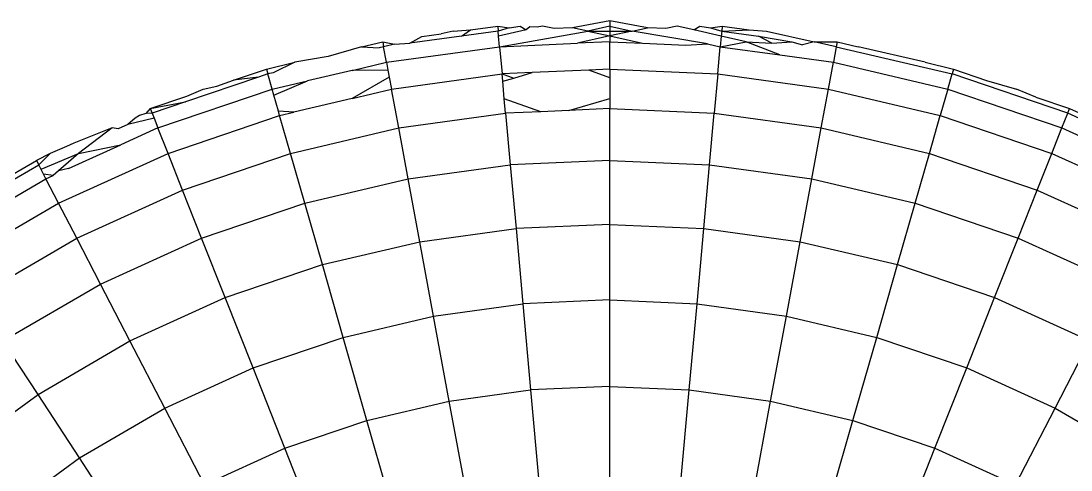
# Model space of a CAD drawing. Header units: millimetres. Extents: x 243 to 2849, y 203 to 3454.
# Drawn here: x 1657.46 to 1663.77, y 1595.46 to 1598.16 of the extents above; entities that cross this region are included whole.
import ezdxf

# ---------------------------------------------------------------- set-up
doc = ezdxf.new("R2010")
doc.units = ezdxf.units.MM

msp = doc.modelspace()

# ---------------------------------------------------------------- linework, layer by layer
for p, q in [((1660.1613, 1598.1035), (1660.3243, 1598.1259)), ((1660.3243, 1598.1259), (1660.327, 1598.0956)), ((1660.3243, 1598.1259), (1660.3932, 1598.1146)), ((1660.3932, 1598.1146), (1660.459, 1598.1259)), ((1660.459, 1598.1259), (1660.4948, 1598.1032)), ((1660.5171, 1598.1215), (1660.4948, 1598.1032)), ((1660.5608, 1598.1183), (1660.5171, 1598.1215)), ((1660.5938, 1598.1259), (1660.5608, 1598.1183)), ((1660.6624, 1598.1107), (1660.5938, 1598.1259)), ((1660.9982, 1598.1562), (1660.7736, 1598.1157)), ((1660.9982, 1598.1259), (1660.8656, 1598.0956)), ((1660.9982, 1598.1562), (1660.9982, 1598.1259)), ((1661.2228, 1598.1157), (1660.9982, 1598.1562)), ((1660.9982, 1598.1259), (1660.9982, 1598.0659)), ((1660.9982, 1598.1259), (1661.1308, 1598.0956)), ((1661.4026, 1598.1259), (1661.3339, 1598.1107)), ((1661.5016, 1598.1032), (1661.4026, 1598.1259)), ((1661.5016, 1598.1032), (1661.5373, 1598.1259)), ((1661.5373, 1598.1259), (1661.6031, 1598.1146)), ((1661.6031, 1598.1146), (1661.6721, 1598.1259)), ((1661.6721, 1598.1259), (1661.6694, 1598.0956)), ((1661.6721, 1598.1259), (1661.8352, 1598.1035)), ((1660.1068, 1598.0654), (1659.7966, 1598.0228)), ((1659.7966, 1598.0228), (1659.8677, 1598.0632)), ((1659.8677, 1598.0632), (1659.9837, 1598.0791)), ((1660.0569, 1598.0956), (1659.9837, 1598.0791)), ((1660.0569, 1598.0956), (1660.1613, 1598.1035)), ((1660.1068, 1598.0654), (1660.1613, 1598.1035)), ((1660.327, 1598.0956), (1660.1068, 1598.0654)), ((1660.3932, 1598.1146), (1660.327, 1598.0956)), ((1660.3297, 1598.0654), (1660.327, 1598.0956)), ((1660.4948, 1598.1032), (1660.3297, 1598.0654)), ((1660.3355, 1598.0011), (1660.3297, 1598.0654)), ((1660.3355, 1598.0011), (1660.8656, 1598.0956)), ((1660.7736, 1598.1157), (1660.6624, 1598.1107)), ((1660.8656, 1598.0956), (1660.7736, 1598.1157)), ((1660.9982, 1598.0659), (1660.8034, 1598.0222)), ((1660.8656, 1598.0956), (1661.1308, 1598.0956)), ((1660.8656, 1598.0956), (1660.9982, 1598.0659)), ((1661.1308, 1598.0956), (1660.9982, 1598.0659)), ((1660.9982, 1598.0659), (1660.9982, 1598.031)), ((1660.9982, 1598.0659), (1661.193, 1598.0222)), ((1661.1308, 1598.0956), (1661.2228, 1598.1157)), ((1661.5838, 1598.0179), (1661.1308, 1598.0956)), ((1661.3339, 1598.1107), (1661.2228, 1598.1157)), ((1661.6666, 1598.0654), (1661.5016, 1598.1032)), ((1661.6031, 1598.1146), (1661.6694, 1598.0956)), ((1661.6666, 1598.0654), (1661.6609, 1598.0011)), ((1661.6694, 1598.0956), (1661.6666, 1598.0654)), ((1661.817, 1598.031), (1661.6666, 1598.0654)), ((1661.6694, 1598.0956), (1661.8352, 1598.1035)), ((1661.6694, 1598.0956), (1661.8895, 1598.0654)), ((1661.8352, 1598.1035), (1661.9394, 1598.0956)), ((1661.8895, 1598.0654), (1662.09, 1598.031)), ((1661.9711, 1598.0223), (1661.8895, 1598.0654)), ((1661.9394, 1598.0956), (1662.2254, 1598.031)), ((1659.5065, 1598.0011), (1659.3059, 1597.9422)), ((1659.5065, 1598.0011), (1659.6335, 1598.031)), ((1659.5065, 1598.0011), (1659.6113, 1597.9946)), ((1659.639, 1598.0011), (1659.6113, 1597.9946)), ((1659.6335, 1598.031), (1659.639, 1598.0011)), ((1659.6335, 1598.031), (1659.7043, 1598.0159)), ((1659.7043, 1598.0159), (1659.639, 1598.0011)), ((1659.6563, 1597.9079), (1659.639, 1598.0011)), ((1659.6563, 1597.9079), (1660.3355, 1598.0011)), ((1659.7043, 1598.0159), (1659.7966, 1598.0228)), ((1660.3355, 1598.0011), (1660.8034, 1598.0222)), ((1660.3355, 1598.0011), (1660.3503, 1597.8375)), ((1660.9982, 1598.031), (1660.8034, 1598.0222)), ((1660.9982, 1597.8667), (1660.9982, 1598.031)), ((1660.9982, 1598.031), (1661.193, 1598.0222)), ((1661.193, 1598.0222), (1661.4531, 1598.0105)), ((1661.4531, 1598.0105), (1661.5838, 1598.0179)), ((1661.5838, 1598.0179), (1661.6609, 1598.0011)), ((1661.6461, 1597.8375), (1661.6609, 1598.0011)), ((1661.6609, 1598.0011), (1661.817, 1598.031)), ((1661.6609, 1598.0011), (1662.0185, 1597.952)), ((1662.0185, 1597.952), (1661.817, 1598.031)), ((1661.817, 1598.031), (1661.9711, 1598.0223)), ((1661.9711, 1598.0223), (1662.09, 1598.031)), ((1662.09, 1598.031), (1662.1546, 1598.012)), ((1662.2254, 1598.031), (1662.1546, 1598.012)), ((1662.2254, 1598.031), (1662.3629, 1598.031)), ((1662.3574, 1598.0011), (1662.2254, 1598.031)), ((1662.3574, 1598.0011), (1662.3401, 1597.9079)), ((1662.3629, 1598.031), (1662.3574, 1598.0011)), ((1662.3574, 1598.0011), (1663.0536, 1597.8375)), ((1662.3629, 1598.031), (1662.4899, 1598.0011)), ((1662.8906, 1597.9079), (1662.4899, 1598.0011)), ((1659.3059, 1597.9422), (1659.1058, 1597.9079)), ((1662.0185, 1597.952), (1662.3401, 1597.9079)), ((1658.9345, 1597.8667), (1659.1058, 1597.9079)), ((1659.1058, 1597.9079), (1658.9764, 1597.8454)), ((1659.45, 1597.8594), (1659.6563, 1597.9079)), ((1659.6563, 1597.9079), (1659.6649, 1597.8613)), ((1662.3102, 1597.7463), (1662.3401, 1597.9079)), ((1662.3401, 1597.9079), (1663.0275, 1597.7463)), ((1662.8906, 1597.9079), (1663.0619, 1597.8667)), ((1658.8874, 1597.8187), (1658.4486, 1597.6694)), ((1658.7369, 1597.7994), (1658.9345, 1597.8667)), ((1658.8874, 1597.8187), (1658.7369, 1597.7994)), ((1658.9428, 1597.8375), (1658.8874, 1597.8187)), ((1658.9345, 1597.8667), (1658.9428, 1597.8375)), ((1658.9764, 1597.8454), (1658.9428, 1597.8375)), ((1658.9689, 1597.7463), (1658.9428, 1597.8375)), ((1659.45, 1597.8594), (1659.1817, 1597.7963)), ((1659.673, 1597.8174), (1659.4495, 1597.6907)), ((1659.6649, 1597.8613), (1659.45, 1597.8594)), ((1659.6649, 1597.8613), (1659.673, 1597.8174)), ((1659.673, 1597.8174), (1659.6862, 1597.7463)), ((1659.6862, 1597.7463), (1660.3503, 1597.8375)), ((1660.5318, 1597.8457), (1660.3503, 1597.8375)), ((1660.3503, 1597.8375), (1660.4208, 1597.813)), ((1660.3543, 1597.7935), (1660.3503, 1597.8375)), ((1660.3543, 1597.7935), (1660.4208, 1597.813)), ((1660.4208, 1597.813), (1660.5318, 1597.8457)), ((1660.872, 1597.861), (1660.5318, 1597.8457)), ((1660.9982, 1597.8667), (1660.872, 1597.861)), ((1660.9982, 1597.815), (1660.872, 1597.861)), ((1660.9982, 1597.8667), (1661.6461, 1597.8375)), ((1660.9982, 1597.8667), (1660.9982, 1597.815)), ((1660.9982, 1597.815), (1660.9982, 1597.6909)), ((1661.6461, 1597.8375), (1661.6248, 1597.6014)), ((1661.6461, 1597.8375), (1662.3102, 1597.7463)), ((1663.0275, 1597.7463), (1663.0536, 1597.8375)), ((1663.0619, 1597.8667), (1663.0536, 1597.8375)), ((1663.7478, 1597.6014), (1663.0536, 1597.8375)), ((1663.0619, 1597.8667), (1663.2599, 1597.7993)), ((1658.2836, 1597.5132), (1658.9689, 1597.7463)), ((1658.4574, 1597.7044), (1658.556, 1597.7463)), ((1658.556, 1597.7463), (1658.6362, 1597.7652)), ((1658.6362, 1597.7652), (1658.7369, 1597.7994)), ((1658.9689, 1597.7463), (1659.1817, 1597.7963)), ((1658.9793, 1597.7102), (1658.9689, 1597.7463)), ((1658.9793, 1597.7102), (1659.1817, 1597.7963)), ((1659.4495, 1597.6907), (1659.6862, 1597.7463)), ((1659.7293, 1597.5132), (1659.6862, 1597.7463)), ((1660.3639, 1597.6873), (1660.3543, 1597.7935)), ((1662.2671, 1597.5132), (1662.3102, 1597.7463)), ((1662.3102, 1597.7463), (1662.9822, 1597.5883)), ((1663.0275, 1597.7463), (1662.9822, 1597.5883)), ((1663.0275, 1597.7463), (1663.7128, 1597.5132)), ((1663.2599, 1597.7993), (1663.4404, 1597.7463)), ((1663.5563, 1597.6985), (1663.4404, 1597.7463)), ((1658.2375, 1597.6296), (1658.4574, 1597.7044)), ((1659.0066, 1597.6148), (1658.9793, 1597.7102)), ((1659.4495, 1597.6907), (1659.0997, 1597.6084)), ((1660.584, 1597.6109), (1660.3639, 1597.6873)), ((1660.3716, 1597.6014), (1660.3639, 1597.6873)), ((1660.7518, 1597.6185), (1660.9982, 1597.6909)), ((1660.9982, 1597.6909), (1660.9982, 1597.6296)), ((1663.5563, 1597.6985), (1663.7588, 1597.6296)), ((1658.2375, 1597.6296), (1658.2106, 1597.5995)), ((1658.2375, 1597.6296), (1658.4486, 1597.6694)), ((1658.2375, 1597.6296), (1658.2486, 1597.6014)), ((1658.4486, 1597.6694), (1658.2486, 1597.6014)), ((1660.7518, 1597.6185), (1660.584, 1597.6109)), ((1660.9982, 1597.6296), (1660.7518, 1597.6185)), ((1660.9982, 1597.3183), (1660.9982, 1597.6296)), ((1660.9982, 1597.6296), (1661.6248, 1597.6014)), ((1663.7478, 1597.6014), (1663.7588, 1597.6296)), ((1663.7588, 1597.6296), (1664.2179, 1597.4207)), ((1658.1475, 1597.5727), (1658.1022, 1597.5348)), ((1658.2607, 1597.5709), (1658.1022, 1597.5348)), ((1658.1727, 1597.5883), (1658.1475, 1597.5727)), ((1658.2106, 1597.5995), (1658.1727, 1597.5883)), ((1658.2486, 1597.6014), (1658.2106, 1597.5995)), ((1658.2486, 1597.6014), (1658.2607, 1597.5709)), ((1658.2607, 1597.5709), (1658.2836, 1597.5132)), ((1658.3441, 1597.3604), (1659.0142, 1597.5883)), ((1659.0997, 1597.6084), (1659.0066, 1597.6148)), ((1659.0142, 1597.5883), (1659.0066, 1597.6148)), ((1659.0142, 1597.5883), (1659.0997, 1597.6084)), ((1659.0794, 1597.3604), (1659.0142, 1597.5883)), ((1659.7293, 1597.5132), (1660.3716, 1597.6014)), ((1660.584, 1597.6109), (1660.3716, 1597.6014)), ((1660.3716, 1597.6014), (1660.3996, 1597.2914)), ((1661.5968, 1597.2914), (1661.6248, 1597.6014)), ((1661.6248, 1597.6014), (1662.2671, 1597.5132)), ((1662.917, 1597.3604), (1662.9822, 1597.5883)), ((1662.9822, 1597.5883), (1663.6523, 1597.3604)), ((1663.7128, 1597.5132), (1663.7478, 1597.6014)), ((1664.429, 1597.2914), (1663.7478, 1597.6014)), ((1658.0076, 1597.5132), (1657.7788, 1597.4208)), ((1658.0076, 1597.5132), (1657.8067, 1597.3604)), ((1658.0445, 1597.5085), (1658.0076, 1597.5132)), ((1658.1022, 1597.5348), (1658.0445, 1597.5085)), ((1658.2836, 1597.5132), (1658.0614, 1597.4121)), ((1658.3441, 1597.3604), (1658.2836, 1597.5132)), ((1659.0794, 1597.3604), (1659.7293, 1597.5132)), ((1659.786, 1597.2071), (1659.7293, 1597.5132)), ((1662.2104, 1597.2071), (1662.2671, 1597.5132)), ((1662.2671, 1597.5132), (1662.917, 1597.3604)), ((1663.6523, 1597.3604), (1663.7128, 1597.5132)), ((1663.7128, 1597.5132), (1664.3855, 1597.2071)), ((1657.7348, 1597.4008), (1657.6367, 1597.3604)), ((1657.7788, 1597.4208), (1657.7348, 1597.4008)), ((1657.7456, 1597.2684), (1658.0614, 1597.4121)), ((1657.8067, 1597.3604), (1658.0614, 1597.4121)), ((1657.1958, 1597.1096), (1657.5535, 1597.3183)), ((1657.6367, 1597.3604), (1657.5535, 1597.3183)), ((1657.5535, 1597.3183), (1657.5674, 1597.2914)), ((1657.5674, 1597.2914), (1657.6367, 1597.3604)), ((1657.5813, 1597.2646), (1657.8067, 1597.3604)), ((1657.6864, 1597.0611), (1658.3441, 1597.3604)), ((1657.8067, 1597.3604), (1657.6866, 1597.2553)), ((1658.4313, 1597.14), (1658.3441, 1597.3604)), ((1658.4313, 1597.14), (1659.0794, 1597.3604)), ((1659.1651, 1597.0611), (1659.0794, 1597.3604)), ((1660.9982, 1597.3183), (1660.3996, 1597.2914)), ((1660.9982, 1596.9336), (1660.9982, 1597.3183)), ((1660.9982, 1597.3183), (1661.5968, 1597.2914)), ((1662.8313, 1597.0611), (1662.917, 1597.3604)), ((1662.917, 1597.3604), (1663.5651, 1597.14)), ((1663.5651, 1597.14), (1663.6523, 1597.3604)), ((1663.6523, 1597.3604), (1664.31, 1597.0611)), ((1656.9107, 1596.9083), (1657.5674, 1597.2914)), ((1657.5964, 1597.2352), (1657.5674, 1597.2914)), ((1657.6866, 1597.2553), (1657.6539, 1597.2266)), ((1657.7456, 1597.2684), (1657.6866, 1597.2553)), ((1659.786, 1597.2071), (1660.3996, 1597.2914)), ((1660.3996, 1597.2914), (1660.4342, 1596.9083)), ((1661.5622, 1596.9083), (1661.5968, 1597.2914)), ((1661.5968, 1597.2914), (1662.2104, 1597.2071)), ((1656.9626, 1596.8289), (1657.611, 1597.2071)), ((1657.611, 1597.2071), (1657.5964, 1597.2352)), ((1657.6539, 1597.2266), (1657.5964, 1597.2352)), ((1657.611, 1597.2071), (1657.6539, 1597.2266)), ((1657.6864, 1597.0611), (1657.611, 1597.2071)), ((1659.1651, 1597.0611), (1659.786, 1597.2071)), ((1659.8559, 1596.8289), (1659.786, 1597.2071)), ((1662.1405, 1596.8289), (1662.2104, 1597.2071)), ((1662.2104, 1597.2071), (1662.8313, 1597.0611)), ((1657.7954, 1596.8506), (1658.4313, 1597.14)), ((1658.5459, 1596.8506), (1658.4313, 1597.14)), ((1663.4505, 1596.8506), (1663.5651, 1597.14)), ((1663.5651, 1597.14), (1664.201, 1596.8506)), ((1657.0526, 1596.6913), (1657.6864, 1597.0611)), ((1657.7954, 1596.8506), (1657.6864, 1597.0611)), ((1658.5459, 1596.8506), (1659.1651, 1597.0611)), ((1659.2709, 1596.6913), (1659.1651, 1597.0611)), ((1662.7255, 1596.6913), (1662.8313, 1597.0611)), ((1662.8313, 1597.0611), (1663.4505, 1596.8506)), ((1660.9982, 1596.9336), (1660.4342, 1596.9083)), ((1660.9982, 1596.4788), (1660.9982, 1596.9336)), ((1660.9982, 1596.9336), (1661.5622, 1596.9083)), ((1659.8559, 1596.8289), (1660.4342, 1596.9083)), ((1660.4342, 1596.9083), (1660.475, 1596.4553)), ((1661.5214, 1596.4553), (1661.5622, 1596.9083)), ((1661.5622, 1596.9083), (1662.1405, 1596.8289)), ((1657.1823, 1596.4929), (1657.7954, 1596.8506)), ((1657.9384, 1596.5741), (1657.7954, 1596.8506)), ((1657.9384, 1596.5741), (1658.5459, 1596.8506)), ((1658.6875, 1596.4929), (1658.5459, 1596.8506)), ((1659.2709, 1596.6913), (1659.8559, 1596.8289)), ((1659.9387, 1596.3816), (1659.8559, 1596.8289)), ((1662.0577, 1596.3816), (1662.1405, 1596.8289)), ((1662.1405, 1596.8289), (1662.7255, 1596.6913)), ((1663.3089, 1596.4929), (1663.4505, 1596.8506)), ((1663.4505, 1596.8506), (1664.058, 1596.5741)), ((1658.6875, 1596.4929), (1659.2709, 1596.6913)), ((1659.396, 1596.2541), (1659.2709, 1596.6913)), ((1662.6004, 1596.2541), (1662.7255, 1596.6913)), ((1662.7255, 1596.6913), (1663.3089, 1596.4929)), ((1657.3526, 1596.2323), (1657.9384, 1596.5741)), ((1658.115, 1596.2323), (1657.9384, 1596.5741)), ((1658.115, 1596.2323), (1658.6875, 1596.4929)), ((1658.8549, 1596.07), (1658.6875, 1596.4929)), ((1663.1414, 1596.07), (1663.3089, 1596.4929)), ((1663.3089, 1596.4929), (1663.8814, 1596.2323)), ((1659.9387, 1596.3816), (1660.475, 1596.4553)), ((1660.9982, 1596.4788), (1660.475, 1596.4553)), ((1660.475, 1596.4553), (1660.5217, 1595.938)), ((1660.9982, 1595.9595), (1660.9982, 1596.4788)), ((1660.9982, 1596.4788), (1661.5214, 1596.4553)), ((1661.4747, 1595.938), (1661.5214, 1596.4553)), ((1661.5214, 1596.4553), (1662.0577, 1596.3816)), ((1659.396, 1596.2541), (1659.9387, 1596.3816)), ((1660.0332, 1595.8709), (1659.9387, 1596.3816)), ((1661.9632, 1595.8709), (1662.0577, 1596.3816)), ((1662.0577, 1596.3816), (1662.6004, 1596.2541)), ((1657.5631, 1595.9104), (1657.3526, 1596.2323)), ((1657.5631, 1595.9104), (1658.115, 1596.2323)), ((1658.3239, 1595.8284), (1658.115, 1596.2323)), ((1658.8549, 1596.07), (1659.396, 1596.2541)), ((1659.5389, 1595.7548), (1659.396, 1596.2541)), ((1662.4575, 1595.7548), (1662.6004, 1596.2541)), ((1662.6004, 1596.2541), (1663.1414, 1596.07)), ((1663.6725, 1595.8284), (1663.8814, 1596.2323)), ((1658.3239, 1595.8284), (1658.8549, 1596.07)), ((1659.0461, 1595.5871), (1658.8549, 1596.07)), ((1662.9503, 1595.5871), (1663.1414, 1596.07)), ((1663.1414, 1596.07), (1663.6725, 1595.8284)), ((1660.0332, 1595.8709), (1660.5217, 1595.938)), ((1660.9982, 1595.9595), (1660.5217, 1595.938)), ((1660.5217, 1595.938), (1660.5735, 1595.3643)), ((1660.9982, 1595.3834), (1660.9982, 1595.9595)), ((1660.9982, 1595.9595), (1661.4747, 1595.938)), ((1661.4229, 1595.3643), (1661.4747, 1595.938)), ((1661.4747, 1595.938), (1661.9632, 1595.8709)), ((1657.0415, 1595.5297), (1657.5631, 1595.9104)), ((1657.812, 1595.5297), (1657.5631, 1595.9104)), ((1659.5389, 1595.7548), (1660.0332, 1595.8709)), ((1660.138, 1595.3045), (1660.0332, 1595.8709)), ((1661.8584, 1595.3045), (1661.9632, 1595.8709)), ((1661.9632, 1595.8709), (1662.4575, 1595.7548)), ((1657.812, 1595.5297), (1658.3239, 1595.8284)), ((1658.5624, 1595.367), (1658.3239, 1595.8284)), ((1663.434, 1595.367), (1663.6725, 1595.8284)), ((1663.6725, 1595.8284), (1664.1844, 1595.5297)), ((1659.0461, 1595.5871), (1659.5389, 1595.7548)), ((1659.6975, 1595.2009), (1659.5389, 1595.7548)), ((1662.2989, 1595.2009), (1662.4575, 1595.7548)), ((1662.4575, 1595.7548), (1662.9503, 1595.5871)), ((1658.5624, 1595.367), (1659.0461, 1595.5871)), ((1659.2582, 1595.0515), (1659.0461, 1595.5871)), ((1662.7382, 1595.0515), (1662.9503, 1595.5871)), ((1662.9503, 1595.5871), (1663.434, 1595.367)), ((1657.3282, 1595.1766), (1657.812, 1595.5297)), ((1658.0962, 1595.095), (1657.812, 1595.5297))]:
    msp.add_line(p, q)

doc.saveas('drawing.dxf')
